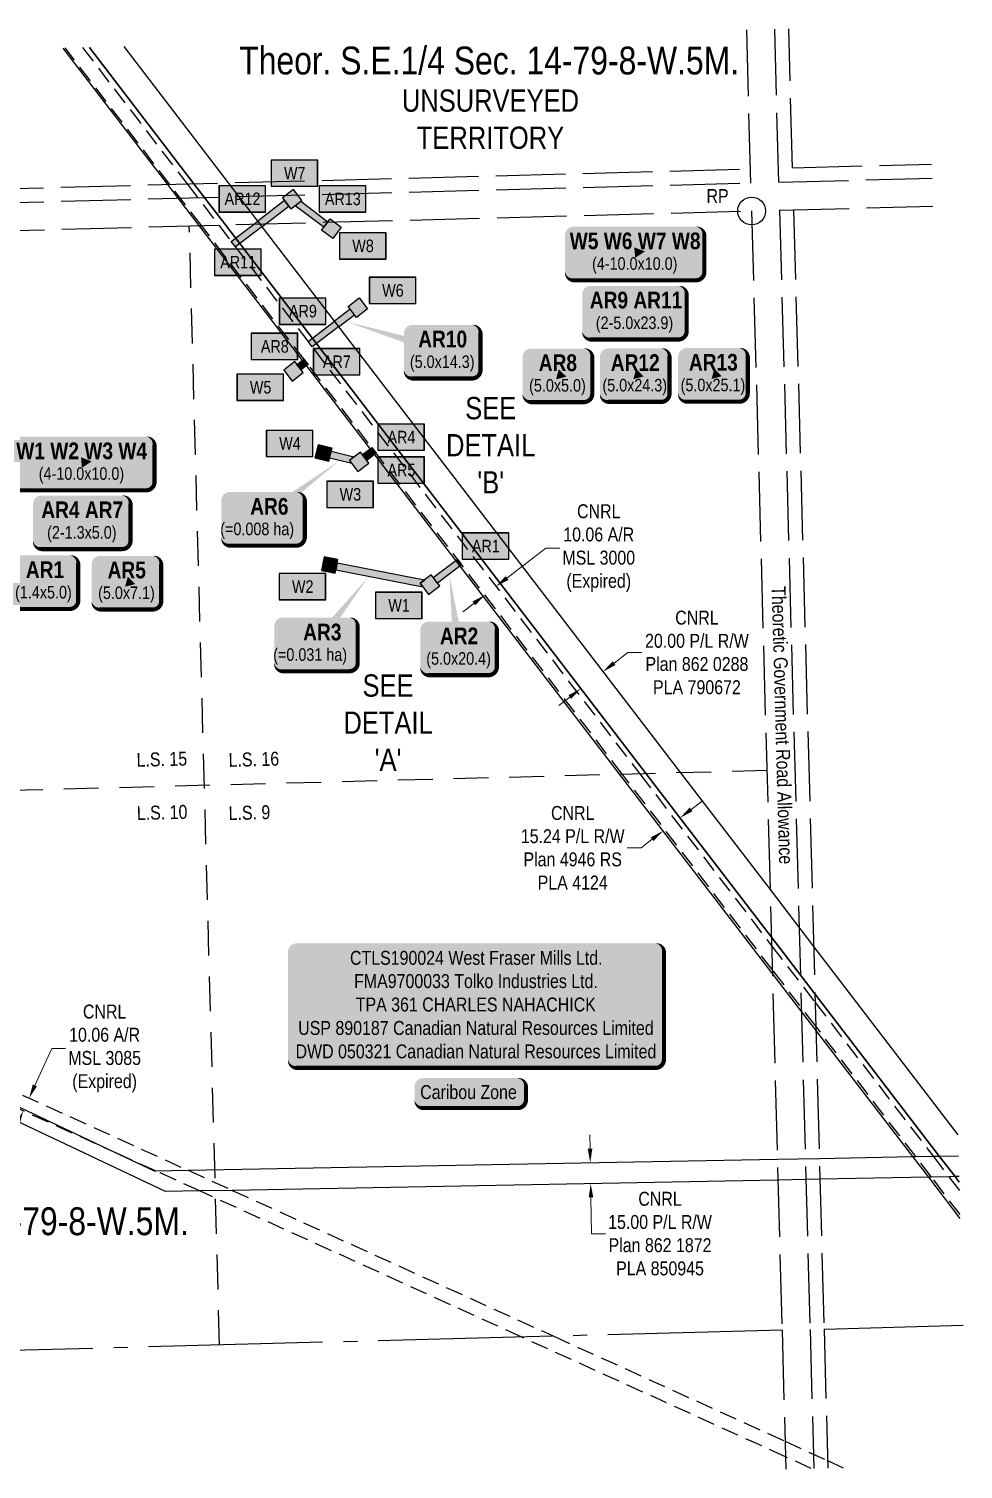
# Model space of a CAD drawing. Extents: x 616351 to 618720, y 6188916 to 6191037.
# Drawn here: x 617019 to 617690, y 6188937 to 6189972 of the extents above; entities that cross this region are included whole.
import ezdxf
from ezdxf.enums import TextEntityAlignment as Align

# ---------------------------------------------------------------- set-up
doc = ezdxf.new("R2010")
doc.units = 0
doc.header["$LTSCALE"] = 5
doc.header["$PDMODE"] = 3
doc.header["$PDSIZE"] = 10
for name, pattern in [('foc-ACCESSROAD', [3.75, 2.5, -1.25]), ('foc-LSD', [8, 5, -3]), ('foc-QUARTERLINE', [33, 25, -3, 2, -3]), ('foc-UNSURVEYED', [12.5, 10, -2.5])]:
    doc.linetypes.add(name, pattern=pattern)
for name, color, linetype in [('35', 37, 'Continuous'), ('AS-WILDLIFE-BLOCK', 131, 'Continuous'), ('C-RW', 13, 'Continuous'), ('C-SYMBOL', 7, 'Continuous'), ('C-WS', 13, 'foc-ACCESSROAD'), ('DETAIL-T', 7, 'Continuous'), ('L-QSEC', 8, 'foc-QUARTERLINE'), ('L-ROAD-T', 7, 'Continuous'), ('L-SECLBL', 7, 'Continuous'), ('L-SECTION-LSD', 7, 'foc-LSD'), ('L-UNS-T', 3, 'Continuous'), ('L-USEC', 7, 'foc-UNSURVEYED'), ('P-TEMP-BLOCKS', 250, 'Continuous'), ('P-TEMP-BLUE', 146, 'Continuous'), ('P-WORKAREA', 113, 'Continuous'), ('P-WORKAREA-H', 111, 'Continuous')]:
    doc.layers.add(name, color=color, linetype=linetype)
doc.layers.add('C-AR-T', color=13, linetype='Continuous', lineweight=9)
doc.layers.add('C-RW-T', color=13, linetype='Continuous', lineweight=9)
doc.layers.add('P-TEMP-BLUE-H', color=7, linetype='Continuous', true_color=0x99e6ff)
doc.styles.add('100L', font='ARIALN.TTF', dxfattribs={"height": 11})
doc.styles.add('175L', font='ARIALN.TTF', dxfattribs={"height": 20})
doc.styles.add('80', font='ARIALN.TTF', dxfattribs={"height": 10})
doc.styles.add('80CG', font='ARIALN.TTF', dxfattribs={"height": 10})
doc.styles.add('80L', font='ARIALN.TTF', dxfattribs={"height": 10})
doc.styles.add('BOLD', font='ARIALNB.TTF')
doc.dimstyles.new('Compass 5 000', dxfattribs={"dimscale": 5, "dimtxt": 9, "dimasz": 2, "dimexe": 0.2, "dimexo": 0.0625, "dimgap": 0.5, "dimtad": 0, "dimtih": 1, "dimtoh": 1, "dimzin": 0, "dimdsep": 46, "dimtxsty": '80CG', "dimcen": 0.1, "dimse1": 1, "dimse2": 1, "dimclrd": 256, "dimclrt": 256, "dimaunit": 1, "dimadec": 4, "dimazin": 0, "dimtfac": 0.06, "dimtofl": 0, "dimtmove": 0, "dimatfit": 1, "dimfxl": 0.2, "dimtolj": 1, "dimtzin": 0, "dimlwd": -1, "dimarcsym": 0})

# ---------------------------------------------------------------- blocks, each defined once
blk = doc.blocks.new('RP')
at = {"layer": '35', "color": 3}
blk.add_circle((0, 0), 10, dxfattribs=at)
at = {"layer": '35', "color": 3, "style": '80'}
blk.add_attdef('RP_001', (-32.4, 5.8), '', height=10, dxfattribs=at)
blk = doc.blocks.new('*D25')
at = {"layer": 'C-AR-T', "transparency": 16777216}
for p, q in [((617362.4, 6189577.8), (617390.4, 6189599.3)), ((617390.4, 6189599.3), (617400.4, 6189599.3)), ((617338.6, 6189559.6), (617330.7, 6189553.5))]:
    blk.add_line(p, q, dxfattribs=at)
for points in [[(617361.4, 6189579.2), (617363.5, 6189576.5), (617354.5, 6189571.8)], [(617337.6, 6189560.9), (617339.6, 6189558.2), (617346.5, 6189565.6)]]:
    blk.add_solid(points, dxfattribs=at)
at = {"layer": 'Defpoints', "color": 0, "transparency": 16777216}
for p in [(617327.6, 6189606.9), (617319.6, 6189600.8), (617346.5, 6189565.6)]:
    blk.add_point(p, dxfattribs=at)
at = {"layer": 'C-AR-T', "transparency": 16777216, "insert": (617428.3, 6189599.3), "char_height": 10, "attachment_point": 5, "style": '80CG'}
blk.add_mtext('\\A1;CNRL\\P10.06 A/R\\PMSL 3000\\P(Expired)', dxfattribs=at)
blk = doc.blocks.new('*D26')
at = {"layer": 'C-AR-T', "transparency": 16777216}
for p, q in [((617023.4, 6189213.2), (617035.5, 6189239.8)), ((617035.5, 6189239.8), (617045.5, 6189239.8)), ((617011, 6189185.8), (617006.8, 6189176.7))]:
    blk.add_line(p, q, dxfattribs=at)
for points in [[(617021.9, 6189213.9), (617024.9, 6189212.5), (617019.3, 6189204.1)], [(617009.5, 6189186.5), (617012.5, 6189185.2), (617015.1, 6189195)]]:
    blk.add_solid(points, dxfattribs=at)
at = {"layer": 'Defpoints', "color": 0, "transparency": 16777216}
for p in [(617019.3, 6189204.1), (617019.3, 6189204.1), (617015.1, 6189195)]:
    blk.add_point(p, dxfattribs=at)
at = {"layer": 'C-AR-T', "transparency": 16777216, "insert": (617073.5, 6189239.8), "char_height": 10, "attachment_point": 5, "style": '80CG'}
blk.add_mtext('\\A1;CNRL\\P10.06 A/R\\PMSL 3085\\P(Expired)', dxfattribs=at)
blk = doc.blocks.new('*D28')
at = {"layer": 'C-RW-T', "transparency": 16777216}
for p, q in [((617439.3, 6189516.6), (617449.2, 6189524.3)), ((617449.2, 6189524.3), (617459.2, 6189524.3)), ((617407.5, 6189492.3), (617399.6, 6189486.2))]:
    blk.add_line(p, q, dxfattribs=at)
for points in [[(617438.3, 6189518), (617440.3, 6189515.3), (617431.3, 6189510.5)], [(617406.5, 6189493.6), (617408.5, 6189491), (617415.5, 6189498.4)]]:
    blk.add_solid(points, dxfattribs=at)
at = {"layer": 'Defpoints', "color": 0, "transparency": 16777216}
for p in [(617296.3, 6189686.8), (617280.5, 6189674.6), (617431.3, 6189510.5)]:
    blk.add_point(p, dxfattribs=at)
at = {"layer": 'C-RW-T', "transparency": 16777216, "insert": (617498.8, 6189524.3), "char_height": 10, "attachment_point": 5, "style": '80CG'}
blk.add_mtext('\\A1;CNRL\\P20.00 P/L R/W\\PPlan 862 0288\\PPLA 790672', dxfattribs=at)
blk = doc.blocks.new('*D29')
at = {"layer": 'C-RW-T', "transparency": 16777216}
for p, q in [((617494.6, 6189411.5), (617502.5, 6189417.6)), ((617466.6, 6189390.1), (617458.7, 6189384)), ((617458.7, 6189384), (617448.7, 6189384))]:
    blk.add_line(p, q, dxfattribs=at)
for points in [[(617493.6, 6189412.9), (617495.6, 6189410.2), (617486.7, 6189405.5)], [(617465.6, 6189391.4), (617467.6, 6189388.8), (617474.6, 6189396.2)]]:
    blk.add_solid(points, dxfattribs=at)
at = {"layer": 'Defpoints', "color": 0, "transparency": 16777216}
for p in [(617392.7, 6189528.1), (617380.6, 6189518.9), (617486.7, 6189405.5)]:
    blk.add_point(p, dxfattribs=at)
at = {"layer": 'C-RW-T', "transparency": 16777216, "insert": (617409.6, 6189384), "char_height": 10, "attachment_point": 5, "style": '80CG'}
blk.add_mtext('\\A1;CNRL\\P15.24 P/L R/W\\PPlan 4946 RS\\PPLA 4124', dxfattribs=at)
blk = doc.blocks.new('*D30')
at = {"layer": 'C-RW-T', "transparency": 16777216}
for p, q in [((617422.1, 6189167.7), (617421.9, 6189177.7)), ((617422.7, 6189132.7), (617423.2, 6189106.7)), ((617423.2, 6189106.7), (617433.2, 6189106.7))]:
    blk.add_line(p, q, dxfattribs=at)
for points in [[(617423.7, 6189167.7), (617420.4, 6189167.7), (617422.2, 6189157.7)], [(617424.4, 6189132.7), (617421.1, 6189132.7), (617422.5, 6189142.7)]]:
    blk.add_solid(points, dxfattribs=at)
at = {"layer": 'Defpoints', "color": 0, "transparency": 16777216}
for p in [(617465.9, 6189158.5), (617422.5, 6189142.7), (617466.2, 6189143.5)]:
    blk.add_point(p, dxfattribs=at)
at = {"layer": 'C-RW-T', "transparency": 16777216, "insert": (617472.3, 6189106.7), "char_height": 10, "attachment_point": 5, "style": '80CG'}
blk.add_mtext('\\A1;CNRL\\P15.00 P/L R/W\\PPlan 862 1872\\PPLA 850945', dxfattribs=at)
blk = doc.blocks.new('Temp_Area5')
at = {"true_color": 0x99e6ff}
h = blk.add_hatch(color=141, dxfattribs=at)
h.dxf.hatch_style = 1
h.paths.add_polyline_path([(-16.8, -9.4), (16.3, -9.4), (16.3, 9.1), (-16.8, 9.1)])
at = {"color": 250}
for points in [[(-17, -9.6), (16.5, -9.6), (16.5, 9.3), (-17, 9.3)], [(-16.9, -9.5), (16.4, -9.5), (16.4, 9.2), (-16.9, 9.2)]]:
    blk.add_lwpolyline(points, close=True, dxfattribs=at)
at = {"color": 250, "style": '80L'}
blk.add_attdef('TEMPORARY', text='', height=9, dxfattribs=at).set_placement((0, -0.1), align=Align.MIDDLE_CENTER)
blk = doc.blocks.new('Temp_Area3')
h = blk.add_hatch(color=111)
h.dxf.hatch_style = 1
h.paths.add_polyline_path([(-16.8, -9.4), (16.3, -9.4), (16.3, 9.1), (-16.8, 9.1)])
at = {"color": 250}
for points in [[(-17, -9.6), (16.5, -9.6), (16.5, 9.3), (-17, 9.3)], [(-16.9, -9.5), (16.4, -9.5), (16.4, 9.2), (-16.9, 9.2)]]:
    blk.add_lwpolyline(points, close=True, dxfattribs=at)
at = {"color": 250, "style": '80L'}
blk.add_attdef('TEMPORARY', text='', height=9, dxfattribs=at).set_placement((0, -0.1), align=Align.MIDDLE_CENTER)
blk = doc.blocks.new('*U39')
at = {"true_color": 0x99e6ff}
h = blk.add_hatch(color=141, dxfattribs=at)
edge = h.paths.add_edge_path()
edge.add_line((-46.5, -20), (46.5, -20))
edge.add_arc((46.5, -14), 6, 270, 360)
edge.add_line((52.5, -14), (52.5, 12.5))
edge.add_arc((46.5, 12.5), 6, 0, 90)
edge.add_line((46.5, 18.5), (-46.5, 18.5))
edge.add_arc((-46.5, 12.5), 6, 90, 180)
edge.add_line((-52.5, 12.5), (-52.5, -14))
edge.add_arc((-46.5, -14), 6, 180, 270)
at = {"color": 250, "flags": 128}
blk.add_lwpolyline([(-46.5, -20, 3, 3, 0), (46.5, -20, 3, 3, 0.414214), (52.5, -14, 3, 3, 0), (52.5, 12.5, 3, 0, 0.414214), (46.5, 18.5, 0, 0, 0), (-46.5, 18.5, 0, 0, 0.414214), (-52.5, 12.5, 0, 0, 0), (-52.5, -14, 0, 3, 0.414214)], format="xyseb", close=True, dxfattribs=at)
at = {"flags": 128}
blk.add_lwpolyline([(7.3, 0.7, 0, 7.5, 0), (0, 0, 0, 0, 0)], format="xyseb", dxfattribs=at)
at = {"color": 250}
for tag, p, height, style in [('TEMP_AREA_W1_001', (-9.2, 2.2), 12, 'BOLD'), ('ENTER_TEXT_001', (-30.7, -12.5), 9, '80')]:
    blk.add_attdef(tag, p, '', height=height, dxfattribs=dict(at, style=style))
blk = doc.blocks.new('*U35')
at = {"true_color": 0x99e6ff}
h = blk.add_hatch(color=141, dxfattribs=at)
edge = h.paths.add_edge_path()
edge.add_line((-24, -20), (24, -20))
edge.add_arc((24, -14), 6, 270, 360)
edge.add_line((30, -14), (30, 12.5))
edge.add_arc((24, 12.5), 6, 0, 90)
edge.add_line((24, 18.5), (-24, 18.5))
edge.add_arc((-24, 12.5), 6, 90, 180)
edge.add_line((-30, 12.5), (-30, -14))
edge.add_arc((-24, -14), 6, 180, 270)
at = {"flags": 128}
blk.add_lwpolyline([(37.5, 47.6, 0, 7.5, 0), (0, 0, 0, 0, 0)], format="xyseb", dxfattribs=at)
at = {"color": 250, "flags": 128}
blk.add_lwpolyline([(-24, -20, 3, 3, 0), (24, -20, 3, 3, 0.414214), (30, -14, 3, 3, 0), (30, 12.5, 3, 0, 0.414214), (24, 18.5, 0, 0, 0), (-24, 18.5, 0, 0, 0.414214), (-30, 12.5, 0, 0, 0), (-30, -14, 0, 3, 0.414214)], format="xyseb", close=True, dxfattribs=at)
at = {"color": 250}
for tag, p, height, style in [('TEMP_AREA_W1_001', (-9.2, 2.2), 12, 'BOLD'), ('ENTER_TEXT_001', (-30.7, -12.5), 9, '80')]:
    blk.add_attdef(tag, p, '', height=height, dxfattribs=dict(at, style=style))
blk = doc.blocks.new('*U36')
at = {"true_color": 0x99e6ff}
h = blk.add_hatch(color=141, dxfattribs=at)
edge = h.paths.add_edge_path()
edge.add_line((-21.5, -20), (21.5, -20))
edge.add_arc((21.5, -14), 6, 270, 360)
edge.add_line((27.5, -14), (27.5, 12.5))
edge.add_arc((21.5, 12.5), 6, 0, 90)
edge.add_line((21.5, 18.5), (-21.5, 18.5))
edge.add_arc((-21.5, 12.5), 6, 90, 180)
edge.add_line((-27.5, 12.5), (-27.5, -14))
edge.add_arc((-21.5, -14), 6, 180, 270)
at = {"flags": 128}
blk.add_lwpolyline([(-6.7, 52, 0, 7.5, 0), (0, 0, 0, 0, 0)], format="xyseb", dxfattribs=at)
at = {"color": 250, "flags": 128}
blk.add_lwpolyline([(-21.5, -20, 3, 3, 0), (21.5, -20, 3, 3, 0.414214), (27.5, -14, 3, 3, 0), (27.5, 12.5, 3, 0, 0.414214), (21.5, 18.5, 0, 0, 0), (-21.5, 18.5, 0, 0, 0.414214), (-27.5, 12.5, 0, 0, 0), (-27.5, -14, 0, 3, 0.414214)], format="xyseb", close=True, dxfattribs=at)
at = {"color": 250}
for tag, p, height, style in [('TEMP_AREA_W1_001', (-9.2, 2.2), 12, 'BOLD'), ('ENTER_TEXT_001', (-30.7, -12.5), 9, '80')]:
    blk.add_attdef(tag, p, '', height=height, dxfattribs=dict(at, style=style))
blk = doc.blocks.new('*U37')
at = {"true_color": 0x99e6ff}
h = blk.add_hatch(color=141, dxfattribs=at)
edge = h.paths.add_edge_path()
edge.add_line((-24, -20), (24, -20))
edge.add_arc((24, -14), 6, 270, 360)
edge.add_line((30, -14), (30, 12.5))
edge.add_arc((24, 12.5), 6, 0, 90)
edge.add_line((24, 18.5), (-24, 18.5))
edge.add_arc((-24, 12.5), 6, 90, 180)
edge.add_line((-30, 12.5), (-30, -14))
edge.add_arc((-24, -14), 6, 180, 270)
at = {"flags": 128}
blk.add_lwpolyline([(54.6, 40.8, 0, 7.5, 0), (0, 0, 0, 0, 0)], format="xyseb", dxfattribs=at)
at = {"color": 250, "flags": 128}
blk.add_lwpolyline([(-24, -20, 3, 3, 0), (24, -20, 3, 3, 0.414214), (30, -14, 3, 3, 0), (30, 12.5, 3, 0, 0.414214), (24, 18.5, 0, 0, 0), (-24, 18.5, 0, 0, 0.414214), (-30, 12.5, 0, 0, 0), (-30, -14, 0, 3, 0.414214)], format="xyseb", close=True, dxfattribs=at)
at = {"color": 250}
for tag, p, height, style in [('TEMP_AREA_W1_001', (-9.2, 2.2), 12, 'BOLD'), ('ENTER_TEXT_001', (-30.7, -12.5), 9, '80')]:
    blk.add_attdef(tag, p, '', height=height, dxfattribs=dict(at, style=style))
blk = doc.blocks.new('*U38')
at = {"true_color": 0x99e6ff}
h = blk.add_hatch(color=141, dxfattribs=at)
edge = h.paths.add_edge_path()
edge.add_line((-21.5, -20), (21.5, -20))
edge.add_arc((21.5, -14), 6, 270, 360)
edge.add_line((27.5, -14), (27.5, 12.5))
edge.add_arc((21.5, 12.5), 6, 0, 90)
edge.add_line((21.5, 18.5), (-21.5, 18.5))
edge.add_arc((-21.5, 12.5), 6, 90, 180)
edge.add_line((-27.5, 12.5), (-27.5, -14))
edge.add_arc((-21.5, -14), 6, 180, 270)
at = {"flags": 128}
blk.add_lwpolyline([(-68.5, 20.7, 0, 7.5, 0), (0, 0, 0, 0, 0)], format="xyseb", dxfattribs=at)
at = {"color": 250, "flags": 128}
blk.add_lwpolyline([(-21.5, -20, 3, 3, 0), (21.5, -20, 3, 3, 0.414214), (27.5, -14, 3, 3, 0), (27.5, 12.5, 3, 0, 0.414214), (21.5, 18.5, 0, 0, 0), (-21.5, 18.5, 0, 0, 0.414214), (-27.5, 12.5, 0, 0, 0), (-27.5, -14, 0, 3, 0.414214)], format="xyseb", close=True, dxfattribs=at)
at = {"color": 250}
for tag, p, height, style in [('TEMP_AREA_W1_001', (-9.2, 2.2), 12, 'BOLD'), ('ENTER_TEXT_001', (-30.7, -12.5), 9, '80')]:
    blk.add_attdef(tag, p, '', height=height, dxfattribs=dict(at, style=style))
blk = doc.blocks.new('*U34')
at = {"true_color": 0x99e6ff}
h = blk.add_hatch(color=141, dxfattribs=at)
edge = h.paths.add_edge_path()
edge.add_line((-44, -20), (44, -20))
edge.add_arc((44, -14), 6, 270, 360)
edge.add_line((50, -14), (50, 12.5))
edge.add_arc((44, 12.5), 6, 0, 90)
edge.add_line((44, 18.5), (-44, 18.5))
edge.add_arc((-44, 12.5), 6, 90, 180)
edge.add_line((-50, 12.5), (-50, -14))
edge.add_arc((-44, -14), 6, 180, 270)
at = {"color": 250, "flags": 128}
blk.add_lwpolyline([(-44, -20, 3, 3, 0), (44, -20, 3, 3, 0.414214), (50, -14, 3, 3, 0), (50, 12.5, 3, 0, 0.414214), (44, 18.5, 0, 0, 0), (-44, 18.5, 0, 0, 0.414214), (-50, 12.5, 0, 0, 0), (-50, -14, 0, 3, 0.414214)], format="xyseb", close=True, dxfattribs=at)
at = {"flags": 128}
blk.add_lwpolyline([(7.3, 0.7, 0, 7.5, 0), (0, 0, 0, 0, 0)], format="xyseb", dxfattribs=at)
at = {"color": 250}
for tag, p, height, style in [('TEMP_AREA_W1_001', (-9.2, 2.2), 12, 'BOLD'), ('ENTER_TEXT_001', (-30.7, -12.5), 9, '80')]:
    blk.add_attdef(tag, p, '', height=height, dxfattribs=dict(at, style=style))
blk = doc.blocks.new('*U40')
at = {"true_color": 0x99e6ff}
h = blk.add_hatch(color=141, dxfattribs=at)
edge = h.paths.add_edge_path()
edge.add_line((-19, -20), (19, -20))
edge.add_arc((19, -14), 6, 270, 360)
edge.add_line((25, -14), (25, 12.5))
edge.add_arc((19, 12.5), 6, 0, 90)
edge.add_line((19, 18.5), (-19, 18.5))
edge.add_arc((-19, 12.5), 6, 90, 180)
edge.add_line((-25, 12.5), (-25, -14))
edge.add_arc((-19, -14), 6, 180, 270)
at = {"color": 250, "flags": 128}
blk.add_lwpolyline([(-19, -20, 3, 3, 0), (19, -20, 3, 3, 0.414214), (25, -14, 3, 3, 0), (25, 12.5, 3, 0, 0.414214), (19, 18.5, 0, 0, 0), (-19, 18.5, 0, 0, 0.414214), (-25, 12.5, 0, 0, 0), (-25, -14, 0, 3, 0.414214)], format="xyseb", close=True, dxfattribs=at)
at = {"flags": 128}
blk.add_lwpolyline([(6.4, -1.7, 0, 7.5, 0), (0, 0, 0, 0, 0)], format="xyseb", dxfattribs=at)
at = {"color": 250}
for tag, p, height, style in [('TEMP_AREA_W1_001', (-9.2, 2.2), 12, 'BOLD'), ('ENTER_TEXT_001', (-30.7, -12.5), 9, '80')]:
    blk.add_attdef(tag, p, '', height=height, dxfattribs=dict(at, style=style))
blk = doc.blocks.new('*U41')
h = blk.add_hatch(color=111)
edge = h.paths.add_edge_path()
edge.add_line((-19, -20), (19, -20))
edge.add_arc((19, -14), 6, 270, 360)
edge.add_line((25, -14), (25, 12.5))
edge.add_arc((19, 12.5), 6, 0, 90)
edge.add_line((19, 18.5), (-19, 18.5))
edge.add_arc((-19, 12.5), 6, 90, 180)
edge.add_line((-25, 12.5), (-25, -14))
edge.add_arc((-19, -14), 6, 180, 270)
at = {"color": 250, "flags": 128}
blk.add_lwpolyline([(-19, -20, 3, 3, 0), (19, -20, 3, 3, 0.414214), (25, -14, 3, 3, 0), (25, 12.5, 3, 0, 0.414214), (19, 18.5, 0, 0, 0), (-19, 18.5, 0, 0, 0.414214), (-25, 12.5, 0, 0, 0), (-25, -14, 0, 3, 0.414214)], format="xyseb", close=True, dxfattribs=at)
at = {"flags": 128}
blk.add_lwpolyline([(-8.4, -11.4, 0, 7.5, 0), (0, 0, 0, 0, 0)], format="xyseb", dxfattribs=at)
at = {"color": 250}
for tag, p, height, style in [('TEMP_AREA_W1_001', (-9.2, 2.2), 12, 'BOLD'), ('ENTER_TEXT_001', (-30.7, -12.5), 9, '80')]:
    blk.add_attdef(tag, p, '', height=height, dxfattribs=dict(at, style=style))
blk = doc.blocks.new('*U42')
h = blk.add_hatch(color=111)
edge = h.paths.add_edge_path()
edge.add_line((-29, -20), (29, -20))
edge.add_arc((29, -14), 6, 270, 360)
edge.add_line((35, -14), (35, 12.5))
edge.add_arc((29, 12.5), 6, 0, 90)
edge.add_line((29, 18.5), (-29, 18.5))
edge.add_arc((-29, 12.5), 6, 90, 180)
edge.add_line((-35, 12.5), (-35, -14))
edge.add_arc((-29, -14), 6, 180, 270)
at = {"color": 250, "flags": 128}
blk.add_lwpolyline([(-29, -20, 3, 3, 0), (29, -20, 3, 3, 0.414214), (35, -14, 3, 3, 0), (35, 12.5, 3, 0, 0.414214), (29, 18.5, 0, 0, 0), (-29, 18.5, 0, 0, 0.414214), (-35, 12.5, 0, 0, 0), (-35, -14, 0, 3, 0.414214)], format="xyseb", close=True, dxfattribs=at)
at = {"flags": 128}
blk.add_lwpolyline([(-8.4, -11.4, 0, 7.5, 0), (0, 0, 0, 0, 0)], format="xyseb", dxfattribs=at)
at = {"color": 250}
for tag, p, height, style in [('TEMP_AREA_W1_001', (-9.2, 2.2), 12, 'BOLD'), ('ENTER_TEXT_001', (-30.7, -12.5), 9, '80')]:
    blk.add_attdef(tag, p, '', height=height, dxfattribs=dict(at, style=style))
blk = doc.blocks.new('*U43')
h = blk.add_hatch(color=111)
edge = h.paths.add_edge_path()
edge.add_line((-31.5, -20), (31.5, -20))
edge.add_arc((31.5, -14), 6, 270, 360)
edge.add_line((37.5, -14), (37.5, 12.5))
edge.add_arc((31.5, 12.5), 6, 0, 90)
edge.add_line((31.5, 18.5), (-31.5, 18.5))
edge.add_arc((-31.5, 12.5), 6, 90, 180)
edge.add_line((-37.5, 12.5), (-37.5, -14))
edge.add_arc((-31.5, -14), 6, 180, 270)
at = {"color": 250, "flags": 128}
blk.add_lwpolyline([(-31.5, -20, 3, 3, 0), (31.5, -20, 3, 3, 0.414214), (37.5, -14, 3, 3, 0), (37.5, 12.5, 3, 0, 0.414214), (31.5, 18.5, 0, 0, 0), (-31.5, 18.5, 0, 0, 0.414214), (-37.5, 12.5, 0, 0, 0), (-37.5, -14, 0, 3, 0.414214)], format="xyseb", close=True, dxfattribs=at)
at = {"flags": 128}
blk.add_lwpolyline([(-8.4, -11.4, 0, 7.5, 0), (0, 0, 0, 0, 0)], format="xyseb", dxfattribs=at)
at = {"color": 250}
for tag, p, height, style in [('TEMP_AREA_W1_001', (-9.2, 2.2), 12, 'BOLD'), ('ENTER_TEXT_001', (-30.7, -12.5), 9, '80')]:
    blk.add_attdef(tag, p, '', height=height, dxfattribs=dict(at, style=style))
blk = doc.blocks.new('*U53')
h = blk.add_hatch(color=255)
edge = h.paths.add_edge_path()
edge.add_line((-129, -45.5), (129, -45.5))
edge.add_arc((129, -39.5), 6, 270, 360)
edge.add_line((135, -39.5), (135, 38))
edge.add_arc((129, 38), 6, 0, 90)
edge.add_line((129, 44), (-129, 44))
edge.add_arc((-129, 38), 6, 90, 180)
edge.add_line((-135, 38), (-135, -39.5))
edge.add_arc((-129, -39.5), 6, 180, 270)
at = {"color": 44, "flags": 128}
blk.add_lwpolyline([(-129, -45.5, 3, 3, 0), (129, -45.5, 3, 3, 0.414214), (135, -39.5, 3, 3, 0), (135, 38, 3, 0, 0.414214), (129, 44, 0, 0, 0), (-129, 44, 0, 0, 0.414214), (-135, 38, 0, 0, 0), (-135, -39.5, 0, 3, 0.414214)], format="xyseb", close=True, dxfattribs=at)
at = {"color": 44, "style": '80'}
blk.add_attdef('ENTER_TEXT_001', (-36, -5), '', height=10, dxfattribs=at)
blk = doc.blocks.new('*U32')
h = blk.add_hatch(color=255)
edge = h.paths.add_edge_path()
edge.add_line((-34, -11.5), (34, -11.5))
edge.add_arc((34, -5.5), 6, 270, 360)
edge.add_line((40, -5.5), (40, 4))
edge.add_arc((34, 4), 6, 0, 90)
edge.add_line((34, 10), (-34, 10))
edge.add_arc((-34, 4), 6, 90, 180)
edge.add_line((-40, 4), (-40, -5.5))
edge.add_arc((-34, -5.5), 6, 180, 270)
at = {"color": 131, "flags": 128}
blk.add_lwpolyline([(-34, -11.5, 3, 3, 0), (34, -11.5, 3, 3, 0.414214), (40, -5.5, 3, 3, 0), (40, 4, 3, 0, 0.414214), (34, 10, 0, 0, 0), (-34, 10, 0, 0, 0.414214), (-40, 4, 0, 0, 0), (-40, -5.5, 0, 3, 0.414214)], format="xyseb", close=True, dxfattribs=at)
at = {"color": 131, "style": '80'}
blk.add_attdef('ENTER_TEXT_001', (-36, -5), '', height=10, dxfattribs=at)

msp = doc.modelspace()

# ---------------------------------------------------------------- hatches: boundary and pattern name
at = {"layer": 'P-TEMP-BLUE-H'}
h = msp.add_hatch(color=256, dxfattribs=at)
h.dxf.hatch_style = 1
h.paths.add_polyline_path([(617207.21, 6189843.036), (617215.143, 6189849.119), (617209.061, 6189857.052), (617201.128, 6189850.97)])
h = msp.add_hatch(color=256, dxfattribs=at)
h.dxf.hatch_style = 1
h.paths.add_polyline_path([(617186.439, 6189830.261), (617205.689, 6189845.02), (617202.648, 6189848.986), (617183.399, 6189834.228)])
h = msp.add_hatch(color=256, dxfattribs=at)
h.dxf.hatch_style = 1
h.paths.add_polyline_path([(617214.343, 6189848.505), (617233.846, 6189833.845), (617230.843, 6189829.85), (617210.225, 6189845.348)])
h = msp.add_hatch(color=256, dxfattribs=at)
h.dxf.hatch_style = 1
h.paths.add_polyline_path([(617235.348, 6189835.843), (617243.339, 6189829.837), (617237.333, 6189821.845), (617229.341, 6189827.852)])
h = msp.add_hatch(color=256, dxfattribs=at)
h.dxf.hatch_style = 1
h.paths.add_polyline_path([(617241.521, 6189758.353), (617252.863, 6189767.05), (617249.823, 6189771.018), (617238.481, 6189762.321)])
h = msp.add_hatch(color=256, dxfattribs=at)
h.dxf.hatch_style = 1
h.paths.add_polyline_path([(617254.382, 6189765.066), (617248.303, 6189773.002), (617256.239, 6189779.081), (617262.318, 6189771.145)])
h = msp.add_hatch(color=256, dxfattribs=at)
h.dxf.hatch_style = 1
h.paths.add_polyline_path([(617208.184, 6189719.33), (617216.117, 6189725.413), (617210.035, 6189733.346), (617202.101, 6189727.264)])
h = msp.add_hatch(color=256, dxfattribs=at)
h.dxf.hatch_style = 1
h.paths.add_polyline_path([(617218.543, 6189730.421), (617214.597, 6189727.396), (617211.555, 6189731.363), (617215.503, 6189734.389)])
h = msp.add_hatch(color=256, dxfattribs=at)
h.dxf.hatch_style = 1
h.paths.add_polyline_path([(617236.703, 6189671.29), (617234.317, 6189661.582), (617224.61, 6189663.967), (617226.995, 6189673.675)])
h = msp.add_hatch(color=256, dxfattribs=at)
h.dxf.hatch_style = 1
h.paths.add_polyline_path([(617236.106, 6189668.863), (617252.557, 6189664.821), (617249.229, 6189662.269), (617250.908, 6189660.08), (617234.914, 6189664.009)])
h = msp.add_hatch(color=256, dxfattribs=at)
h.dxf.hatch_style = 1
h.paths.add_polyline_path([(617257.162, 6189668.352), (617249.229, 6189662.269), (617255.311, 6189654.336), (617263.244, 6189660.418)])
h = msp.add_hatch(color=256, dxfattribs=at)
h.dxf.hatch_style = 1
h.paths.add_polyline_path([(617267.345, 6189666.711), (617264.306, 6189670.679), (617258.683, 6189666.368), (617261.724, 6189662.402)])
h = msp.add_hatch(color=256, dxfattribs=at)
h.dxf.hatch_style = 1
h.paths.add_polyline_path([(617239.053, 6189581.224), (617240.961, 6189591.037), (617231.148, 6189592.945), (617229.24, 6189583.132)])
h = msp.add_hatch(color=256, dxfattribs=at)
h.dxf.hatch_style = 1
h.paths.add_polyline_path([(617303.173, 6189576.394), (617240.484, 6189588.584), (617239.53, 6189583.677), (617301.969, 6189571.536), (617300.069, 6189574.015)])
h = msp.add_hatch(color=256, dxfattribs=at)
h.dxf.hatch_style = 1
h.paths.add_polyline_path([(617328.747, 6189586.554), (617312.564, 6189574.147), (617309.523, 6189578.114), (617325.707, 6189590.522)])
h = msp.add_hatch(color=256, dxfattribs=at)
h.dxf.hatch_style = 1
h.paths.add_polyline_path([(617314.085, 6189572.164), (617308.002, 6189580.097), (617300.069, 6189574.015), (617306.151, 6189566.081)])
at = {"layer": 'P-WORKAREA-H'}
h = msp.add_hatch(color=256, dxfattribs=at)
h.dxf.hatch_style = 1
h.paths.add_polyline_path([(617186.439, 6189830.261), (617167.47, 6189815.717), (617164.429, 6189819.684), (617183.399, 6189834.228)])
h = msp.add_hatch(color=256, dxfattribs=at)
h.dxf.hatch_style = 1
h.paths.add_polyline_path([(617241.521, 6189758.353), (617222.583, 6189743.832), (617219.542, 6189747.799), (617238.481, 6189762.321)])
h = msp.add_hatch(color=256, dxfattribs=at)
h.dxf.hatch_style = 1
h.paths.add_polyline_path([(617216.543, 6189735.187), (617219.584, 6189731.22), (617218.543, 6189730.421), (617215.503, 6189734.389)])
h = msp.add_hatch(color=256, dxfattribs=at)
h.dxf.hatch_style = 1
h.paths.add_polyline_path([(617268.414, 6189667.531), (617267.345, 6189666.711), (617264.306, 6189670.679), (617265.373, 6189671.497)])
h = msp.add_hatch(color=256, dxfattribs=at)
h.dxf.hatch_style = 1
h.paths.add_polyline_path([(617326.808, 6189591.366), (617329.849, 6189587.399), (617328.747, 6189586.554), (617325.707, 6189590.522)])

# ---------------------------------------------------------------- linework, layer by layer
at = {"layer": 'C-RW'}
for points in [[(617687.083, 6189147.726), (617684.126, 6189147.676), (617679.705, 6189147.593), (617667.216, 6189147.357), (617665.211, 6189147.319), (617587.134, 6189145.838), (617556.974, 6189145.266), (617165.194, 6189137.834), (617141.842, 6189137.393), (617117.142, 6189136.925), (616938.009, 6189221.704)], [(616946.399, 6189228.794), (617084.297, 6189163.529), (617109.141, 6189151.772), (617110.142, 6189151.79), (617133.495, 6189152.232), (617556.567, 6189160.257), (617586.727, 6189160.829), (617653.887, 6189162.103), (617655.882, 6189162.141), (617668.371, 6189162.378), (617672.801, 6189162.461), (617686.676, 6189162.725)]]:
    msp.add_lwpolyline(points, dxfattribs=at)
at = {"layer": 'C-WS'}
for points in [[(616642.473, 6189375.095), (616743.694, 6189328.913), (616822.818, 6189292.929), (616946.176, 6189237.316), (617133.495, 6189152.232), (617165.194, 6189137.834), (617395.952, 6189033.021), (617562.062, 6188957.571), (617592.613, 6188943.694), (617603.913, 6188938.562)], [(617580.933, 6188937.952), (617562.364, 6188946.386), (617372.968, 6189032.411), (617141.842, 6189137.393), (617110.142, 6189151.79), (617084.297, 6189163.529), (616946.467, 6189226.133), (616823.099, 6189282.17), (616743.984, 6189318.105), (616642.77, 6189364.072)]]:
    msp.add_lwpolyline(points, dxfattribs=at)
at = {"layer": 'L-QSEC'}
for p, q in [((617559.903, 6189037.377), (616786.593, 6189016.892)), ((617590.062, 6189038.196), (617689.983, 6189040.907))]:
    msp.add_line(p, q, dxfattribs=at)
at = {"layer": 'L-SECTION-LSD'}
for p, q in [((617156.005, 6189026.678), (617134.277, 6189830.87)), ((617548.987, 6189439.471), (616741.296, 6189418.077))]:
    msp.add_line(p, q, dxfattribs=at)
at = {"layer": 'L-USEC'}
for p, q in [((617537.525, 6189861.671), (617534.537, 6189971.671)), ((617557.631, 6189862.216), (617554.643, 6189972.204)), ((617567.411, 6189872.535), (617564.696, 6189972.47)), ((617567.405, 6189872.541), (617667.332, 6189875.252)), ((616729.685, 6189850.334), (617537.272, 6189871.724)), ((617537.253, 6189871.724), (617537.262, 6189871.724)), ((617557.631, 6189862.216), (617667.605, 6189865.199)), ((616729.951, 6189840.281), (617537.538, 6189861.671)), ((617537.526, 6189861.671), (617537.532, 6189861.671)), ((616730.484, 6189820.175), (617538.071, 6189841.565)), ((617538.071, 6189841.565), (617559.903, 6189037.377)), ((617558.177, 6189842.11), (617668.151, 6189845.093)), ((617558.177, 6189842.11), (617580.009, 6189037.923)), ((617568.23, 6189842.384), (617568.23, 6189842.382)), ((617568.23, 6189842.383), (617590.062, 6189038.196)), ((617559.903, 6189037.377), (617562.606, 6188937.466)), ((617580.009, 6189037.921), (617582.712, 6188937.999)), ((617590.062, 6189038.193), (617592.765, 6188938.266))]:
    msp.add_line(p, q, dxfattribs=at)
at = {"layer": 'P-TEMP-BLUE'}
for points in [[(617207.21, 6189843.036), (617215.143, 6189849.119), (617209.061, 6189857.052), (617201.128, 6189850.97)], [(617186.439, 6189830.261), (617205.689, 6189845.02), (617202.648, 6189848.986), (617183.399, 6189834.228)], [(617214.343, 6189848.505), (617233.846, 6189833.845), (617230.843, 6189829.85), (617210.225, 6189845.348)], [(617235.348, 6189835.843), (617243.339, 6189829.837), (617237.333, 6189821.845), (617229.341, 6189827.852)], [(617241.521, 6189758.353), (617252.863, 6189767.05), (617249.823, 6189771.018), (617238.481, 6189762.321)], [(617254.382, 6189765.066), (617248.303, 6189773.002), (617256.239, 6189779.081), (617262.318, 6189771.145)], [(617208.184, 6189719.33), (617216.117, 6189725.413), (617210.035, 6189733.346), (617202.101, 6189727.264)], [(617218.543, 6189730.421), (617214.597, 6189727.396), (617211.555, 6189731.363), (617215.503, 6189734.389)], [(617236.106, 6189668.863), (617252.557, 6189664.821), (617249.229, 6189662.269), (617250.908, 6189660.08), (617234.914, 6189664.009)], [(617257.162, 6189668.352), (617249.229, 6189662.269), (617255.311, 6189654.336), (617263.244, 6189660.418), (617257.162, 6189668.352)], [(617267.345, 6189666.711), (617264.306, 6189670.679), (617258.683, 6189666.368), (617261.724, 6189662.402)], [(617303.173, 6189576.394), (617240.484, 6189588.584), (617239.53, 6189583.677), (617301.969, 6189571.536), (617300.069, 6189574.015)], [(617328.747, 6189586.554), (617312.564, 6189574.147), (617309.523, 6189578.114), (617325.707, 6189590.522)], [(617314.085, 6189572.164), (617308.002, 6189580.097), (617300.069, 6189574.015), (617306.151, 6189566.081)]]:
    msp.add_lwpolyline(points, close=True, dxfattribs=at)
for points in [[(617236.703, 6189671.29), (617234.317, 6189661.582), (617224.61, 6189663.967), (617226.995, 6189673.675), (617236.703, 6189671.29)], [(617239.053, 6189581.224), (617240.961, 6189591.037), (617231.148, 6189592.945), (617229.24, 6189583.132), (617239.053, 6189581.224)]]:
    msp.add_lwpolyline(points, dxfattribs=at)
at = {"layer": 'P-WORKAREA'}
for points in [[(617186.439, 6189830.261), (617167.47, 6189815.717), (617164.429, 6189819.684), (617183.399, 6189834.228)], [(617241.521, 6189758.353), (617222.583, 6189743.832), (617219.542, 6189747.799), (617238.481, 6189762.321)], [(617216.543, 6189735.187), (617219.584, 6189731.22), (617218.543, 6189730.421), (617215.503, 6189734.389)], [(617268.414, 6189667.531), (617267.345, 6189666.711), (617264.306, 6189670.679), (617265.373, 6189671.497)], [(617326.808, 6189591.366), (617329.849, 6189587.399), (617328.747, 6189586.554), (617325.707, 6189590.522)]]:
    msp.add_lwpolyline(points, close=True, dxfattribs=at)

# ---------------------------------------------------------------- block references
at = {"layer": '35', "xscale": 0.999668, "yscale": 0.999668, "zscale": 0.999668}
msp.add_blockref('RP', (617538.071, 6189841.564), dxfattribs=at).add_auto_attribs({'RP_001': 'RP'})
at = {"layer": 'AS-WILDLIFE-BLOCK', "xscale": 0.999668, "yscale": 0.999668, "zscale": 0.999668}
msp.add_blockref('*U32', (617336.073, 6189208.451), dxfattribs=at).add_auto_attribs({'ENTER_TEXT_001': 'Caribou Zone'})
at = {"layer": 'L-SECLBL'}
ref = msp.add_blockref('*U53', (617340.156, 6189271.297), dxfattribs=dict(at, xscale=0.999668, yscale=0.999668, zscale=0.999668))
ref.add_attrib('ENTER_TEXT_001', 'CTLS190024 West Fraser Mills Ltd.', (617249.674, 6189299.904), dxfattribs={"layer": '0', "color": 44, "height": 9.99668, "style": '80'})
ref.add_attrib('ENTER_TEXT_002', 'FMA9700033 Tolko Industries Ltd.', (617252.627, 6189283.202), dxfattribs={"layer": '0', "color": 44, "height": 9.99668, "style": '80'})
ref.add_attrib('ENTER_TEXT_003', 'TPA 361 CHARLES NAHACHICK', (617253.806, 6189266.364), dxfattribs={"layer": '0', "color": 44, "height": 9.99668, "style": '80'})
ref.add_attrib('ENTER_TEXT_004', 'USP 890187 Canadian Natural Resources Limited', (617212.504, 6189249.525), dxfattribs={"layer": '0', "color": 44, "height": 9.99668, "style": '80'})
ref.add_attrib('ENTER_TEXT_005', 'DWD 050321 Canadian Natural Resources Limited', (617210.615, 6189232.687), dxfattribs={"layer": '0', "color": 44, "height": 9.99668, "style": '80'})
at = {"layer": 'P-TEMP-BLOCKS', "xscale": 0.999668, "yscale": 0.999668, "zscale": 0.999668}
for name, p, values in [('Temp_Area5', (617210.033, 6189868.883), {'TEMPORARY': 'W7'}), ('Temp_Area5', (617172.534, 6189850.394), {'TEMPORARY': 'AR12'}), ('Temp_Area5', (617244.553, 6189850.378), {'TEMPORARY': 'AR13'}), ('Temp_Area5', (617259.053, 6189816.609), {'TEMPORARY': 'W8'}), ('Temp_Area3', (617169.4, 6189804.911), {'TEMPORARY': 'AR11'}), ('Temp_Area5', (617280.508, 6189784.607), {'TEMPORARY': 'W6'}), ('Temp_Area3', (617215.898, 6189769.707), {'TEMPORARY': 'AR9'}), ('Temp_Area5', (617195.717, 6189744.358), {'TEMPORARY': 'AR8'}), ('Temp_Area3', (617240.261, 6189733.339), {'TEMPORARY': 'AR7'}), ('Temp_Area5', (617185.517, 6189715.011), {'TEMPORARY': 'W5'}), ('Temp_Area3', (617286.595, 6189679.195), {'TEMPORARY': 'AR4'}), ('Temp_Area5', (617206.592, 6189674.649), {'TEMPORARY': 'W4'}), ('*U37', (617187.24, 6189621.109), {'TEMP_AREA_W1_001': 'AR6', 'ENTER_TEXT_001': '(=0.008 ha)'}), ('Temp_Area5', (617286.598, 6189655.579), {'TEMPORARY': 'AR5'}), ('Temp_Area5', (617249.957, 6189638.087), {'TEMPORARY': 'W3'}), ('Temp_Area3', (617347.245, 6189600.881), {'TEMPORARY': 'AR1'}), ('*U35', (617225.258, 6189530.826), {'TEMP_AREA_W1_001': 'AR3', 'ENTER_TEXT_001': '(=0.031 ha)'}), ('Temp_Area5', (617215.756, 6189571.777), {'TEMPORARY': 'W2'}), ('Temp_Area5', (617284.904, 6189558.334), {'TEMPORARY': 'W1'})]:
    msp.add_blockref(name, p, dxfattribs=at).add_auto_attribs(values)
at = {"layer": 'P-TEMP-BLOCKS'}
ref = msp.add_blockref('*U34', (617454.155, 6189811.751), dxfattribs=dict(at, xscale=0.999668, yscale=0.999668, zscale=0.999668))
ref.add_attrib('TEMP_AREA_W1_001', 'W5 W6 W7 W8', (617407.48, 6189814.097), dxfattribs={"layer": '0', "color": 250, "height": 11.99602, "style": 'BOLD'})
ref.add_attrib('ENTER_TEXT_001', '(4-10.0x10.0)', (617423.506, 6189799.285), dxfattribs={"layer": '0', "color": 250, "height": 8.99701, "style": '80'})
ref = msp.add_blockref('*U43', (617453.978, 6189769.204), dxfattribs=dict(at, xscale=0.999668, yscale=0.999668, zscale=0.999668))
ref.add_attrib('TEMP_AREA_W1_001', 'AR9 AR11', (617421.885, 6189771.55), dxfattribs={"layer": '0', "color": 250, "height": 11.996, "style": 'BOLD'})
ref.add_attrib('ENTER_TEXT_001', '(2-5.0x23.9)', (617426.195, 6189756.738), dxfattribs={"layer": '0', "color": 250, "height": 8.99701, "style": '80'})
ref = msp.add_blockref('*U38', (617315.897, 6189741.215), dxfattribs=dict(at, xscale=0.999668, yscale=0.999668, zscale=0.999668))
ref.add_attrib('TEMP_AREA_W1_001', 'AR10', (617298.672, 6189743.561), dxfattribs={"layer": '0', "color": 250, "height": 11.996, "style": 'BOLD'})
ref.add_attrib('ENTER_TEXT_001', '(5.0x14.3)', (617292.696, 6189728.749), dxfattribs={"layer": '0', "color": 250, "height": 8.997, "style": '80'})
ref = msp.add_blockref('*U40', (617398.66, 6189724.217), dxfattribs=dict(at, xscale=0.999668, yscale=0.999668, zscale=0.999668))
ref.add_attrib('TEMP_AREA_W1_001', 'AR8', (617385.224, 6189726.562), dxfattribs={"layer": '0', "color": 250, "height": 11.996, "style": 'BOLD'})
ref.add_attrib('ENTER_TEXT_001', '(5.0x5.0)', (617378.324, 6189711.751), dxfattribs={"layer": '0', "color": 250, "height": 8.997, "style": '80'})
ref = msp.add_blockref('*U40', (617454.148, 6189724.36), dxfattribs=dict(at, xscale=0.999668, yscale=0.999668, zscale=0.999668))
ref.add_attrib('TEMP_AREA_W1_001', 'AR12', (617436.932, 6189726.603), dxfattribs={"layer": '0', "color": 250, "height": 11.996, "style": 'BOLD'})
ref.add_attrib('ENTER_TEXT_001', '(5.0x24.3)', (617430.947, 6189711.894), dxfattribs={"layer": '0', "color": 250, "height": 8.997, "style": '80'})
ref = msp.add_blockref('*U40', (617510.309, 6189724.533), dxfattribs=dict(at, xscale=0.999668, yscale=0.999668, zscale=0.999668))
ref.add_attrib('TEMP_AREA_W1_001', 'AR13', (617493.039, 6189726.879), dxfattribs={"layer": '0', "color": 250, "height": 11.996, "style": 'BOLD'})
ref.add_attrib('ENTER_TEXT_001', '(5.0x25.1)', (617487.108, 6189712.067), dxfattribs={"layer": '0', "color": 250, "height": 8.997, "style": '80'})
ref = msp.add_blockref('*U39', (617056.865, 6189660.853), dxfattribs=dict(at, xscale=0.999668, yscale=0.999668, zscale=0.999668))
ref.add_attrib('TEMP_AREA_W1_001', 'W1 W2 W3 W4', (617010.047, 6189663.199), dxfattribs={"layer": '0', "color": 250, "height": 11.99602, "style": 'BOLD'})
ref.add_attrib('ENTER_TEXT_001', '(4-10.0x10.0)', (617026.216, 6189648.387), dxfattribs={"layer": '0', "color": 250, "height": 8.99701, "style": '80'})
ref = msp.add_blockref('*U42', (617057.124, 6189618.599), dxfattribs=dict(at, xscale=0.999668, yscale=0.999668, zscale=0.999668))
ref.add_attrib('TEMP_AREA_W1_001', 'AR4 AR7', (617028.042, 6189620.847), dxfattribs={"layer": '0', "color": 250, "height": 11.996, "style": 'BOLD'})
ref.add_attrib('ENTER_TEXT_001', '(2-1.3x5.0)', (617032.207, 6189606.133), dxfattribs={"layer": '0', "color": 250, "height": 8.99701, "style": '80'})
ref = msp.add_blockref('*U41', (617029.548, 6189575.599), dxfattribs=dict(at, xscale=0.999668, yscale=0.999668, zscale=0.999668))
ref.add_attrib('TEMP_AREA_W1_001', 'AR1', (617016.926, 6189577.843), dxfattribs={"layer": '0', "color": 250, "height": 11.996, "style": 'BOLD'})
ref.add_attrib('ENTER_TEXT_001', '(1.4x5.0)', (617009.212, 6189563.133), dxfattribs={"layer": '0', "color": 250, "height": 8.997, "style": '80'})
ref = msp.add_blockref('*U40', (617089.165, 6189575.216), dxfattribs=dict(at, xscale=0.999668, yscale=0.999668, zscale=0.999668))
ref.add_attrib('TEMP_AREA_W1_001', 'AR5', (617075.635, 6189577.582), dxfattribs={"layer": '0', "color": 250, "height": 11.996, "style": 'BOLD'})
ref.add_attrib('ENTER_TEXT_001', '(5.0x7.1)', (617068.83, 6189562.75), dxfattribs={"layer": '0', "color": 250, "height": 8.997, "style": '80'})
ref = msp.add_blockref('*U36', (617327.672, 6189528.008), dxfattribs=dict(at, xscale=0.999668, yscale=0.999668, zscale=0.999668))
ref.add_attrib('TEMP_AREA_W1_001', 'AR2', (617314.277, 6189530.252), dxfattribs={"layer": '0', "color": 250, "height": 11.996, "style": 'BOLD'})
ref.add_attrib('ENTER_TEXT_001', '(5.0x20.4)', (617304.471, 6189515.542), dxfattribs={"layer": '0', "color": 250, "height": 8.997, "style": '80'})

# ---------------------------------------------------------------- texts
at = {"layer": 'C-SYMBOL', "color": 3, "style": '175L'}
for s, p in [('Theor. S.E.1/4 Sec. 14-79-8-W.5M.', (617349.618, 6189933.68)), ('Theor. N.E.1/4 Sec. 11-79-8-W.5M.', (616953.844, 6189099.635))]:
    msp.add_text(s, height=19.99336, dxfattribs=at).set_placement(p, align=Align.BOTTOM_CENTER)
at = {"layer": 'DETAIL-T', "color": 3, "char_height": 15.9947, "width": 63.615, "attachment_point": 5, "style": '80CG'}
for s, insert in [("SEE\\PDETAIL\\P'B'", (617350.729, 6189673.254)), ("SEE\\PDETAIL\\P'A'", (617277.025, 6189473.911))]:
    msp.add_mtext(s, dxfattribs=dict(at, insert=insert))
at = {"layer": 'L-ROAD-T', "style": '80L'}
msp.add_text('Theoretic Government Road Allowance', height=9.99668, rotation=271.55507, dxfattribs=at).set_placement((617560.176, 6189472.109), align=Align.MIDDLE_CENTER)
at = {"layer": 'L-UNS-T', "color": 3, "insert": (617350.552, 6189907.426), "char_height": 15.99469, "attachment_point": 5, "style": '80L'}
msp.add_mtext_dynamic_manual_height_columns('UNSURVEYED TERRITORY', width=126.41375, gutter_width=47.5, heights=[0], dxfattribs=at)

# ---------------------------------------------------------------- dimensions: what is measured, and where the dimension line sits
at = {"layer": 'C-AR-T'}
for base, p1, p2, angle, text, picture, middle in [((617346.526, 6189565.646), (617327.591, 6189606.869), (617319.612, 6189600.752), 217.476581, 'CNRL\\P10.06 A/R\\PMSL 3000\\P(Expired)', '*D25', (617428.323, 6189599.299)), ((617019.276, 6189204.112), (617015.094, 6189194.962), (617019.254, 6189204.122), 65.571606, 'CNRL\\P10.06 A/R\\PMSL 3085\\P(Expired)', '*D26', (617073.454, 6189239.846))]:
    dim = msp.add_linear_dim(base=base, p1=p1, p2=p2, angle=angle, text=text, dimstyle='Compass 5 000', dxfattribs=at)
    dim.commit()
    dim.dimension.update_dxf_attribs({"geometry": picture, "text_midpoint": middle, "dimtype": 161})
at = {"layer": 'C-RW-T'}
for base, p1, p2, angle, text, picture, middle in [((617431.34, 6189510.549), (617280.456, 6189674.65), (617296.326, 6189686.806), 37.452325, 'CNRL\\P20.00 P/L R/W\\PPlan 862 0288\\PPLA 790672', '*D28', (617498.787, 6189524.267)), ((617486.661, 6189405.456), (617380.607, 6189518.852), (617392.702, 6189528.117), 37.452392, 'CNRL\\P15.24 P/L R/W\\PPlan 4946 RS\\PPLA 4124', '*D29', (617409.603, 6189384.03)), ((617422.532, 6189142.716), (617465.882, 6189158.537), (617466.166, 6189143.543), 271.08677, 'CNRL\\P15.00 P/L R/W\\PPlan 862 1872\\PPLA 850945', '*D30', (617472.3, 6189106.745))]:
    dim = msp.add_linear_dim(base=base, p1=p1, p2=p2, angle=angle, text=text, dimstyle='Compass 5 000', dxfattribs=at)
    dim.commit()
    dim.dimension.update_dxf_attribs({"geometry": picture, "text_midpoint": middle, "dimtype": 161})

# ---------------------------------------------------------------- next in the draw order: texts
at = {"layer": 'L-SECTION-LSD', "attachment_point": 1, "rotation": 1.517309, "style": '100L', "bg_fill": 3, "box_fill_scale": 1.5, "bg_fill_color": 256, "bg_fill_transparency": 0}
for s, width, insert, char_height in [('\\pi1.8574;L.S. 15', 36.85945, (617094.451, 6189452.097), 9.99668), ('L.S. 16', 36.94144, (617162.387, 6189452.097), 9.9967), ('\\pi2.0407;L.S. 10', 36.95405, (617094.451, 6189413.825), 9.99668), ('L.S. 9', 30.52728, (617162.387, 6189413.825), 9.9967)]:
    msp.add_mtext_dynamic_manual_height_columns(s, width=width, gutter_width=55, heights=[0], dxfattribs=dict(at, insert=insert, char_height=char_height))

# ---------------------------------------------------------------- next in the draw order: linework, layer by layer
at = {"layer": 'C-RW'}
for points in [[(617687.898, 6189117.702), (617665.211, 6189147.319), (617653.887, 6189162.103), (617584.224, 6189253.045), (617552.94, 6189293.885), (617443.557, 6189436.673), (617141.467, 6189831.041), (617118.812, 6189860.616), (617043.71, 6189958.66)], [(617062.519, 6189959.158), (617137.626, 6189861.115), (617160.277, 6189831.54), (617462.366, 6189437.173), (617552.235, 6189319.849), (617583.519, 6189279.008), (617672.801, 6189162.461), (617684.126, 6189147.676), (617687.193, 6189143.672)], [(617687.193, 6189143.672), (617684.126, 6189147.676), (617672.801, 6189162.461), (617583.519, 6189279.008), (617552.235, 6189319.849), (617462.366, 6189437.173), (617160.277, 6189831.54), (617137.626, 6189861.115), (617062.519, 6189959.158)], [(617087.202, 6189959.813), (617162.301, 6189861.768), (617184.958, 6189832.194), (617487.043, 6189437.829), (617551.309, 6189353.937), (617582.594, 6189313.102), (617686.268, 6189177.76)]]:
    msp.add_lwpolyline(points, dxfattribs=at)
at = {"layer": 'C-WS'}
for points in [[(617687.823, 6189120.48), (617667.216, 6189147.357), (617655.882, 6189162.141), (617584.152, 6189255.701), (617552.869, 6189296.499), (617445.367, 6189436.726), (617143.022, 6189831.083), (617120.343, 6189860.657), (617045.169, 6189958.698)], [(617057.595, 6189959.028), (617132.768, 6189860.986), (617155.438, 6189831.412), (617457.785, 6189437.055), (617552.404, 6189313.635), (617583.687, 6189272.835), (617668.371, 6189162.378), (617679.705, 6189147.593), (617687.358, 6189137.612)]]:
    msp.add_lwpolyline(points, dxfattribs=at)

doc.saveas('drawing.dxf')
